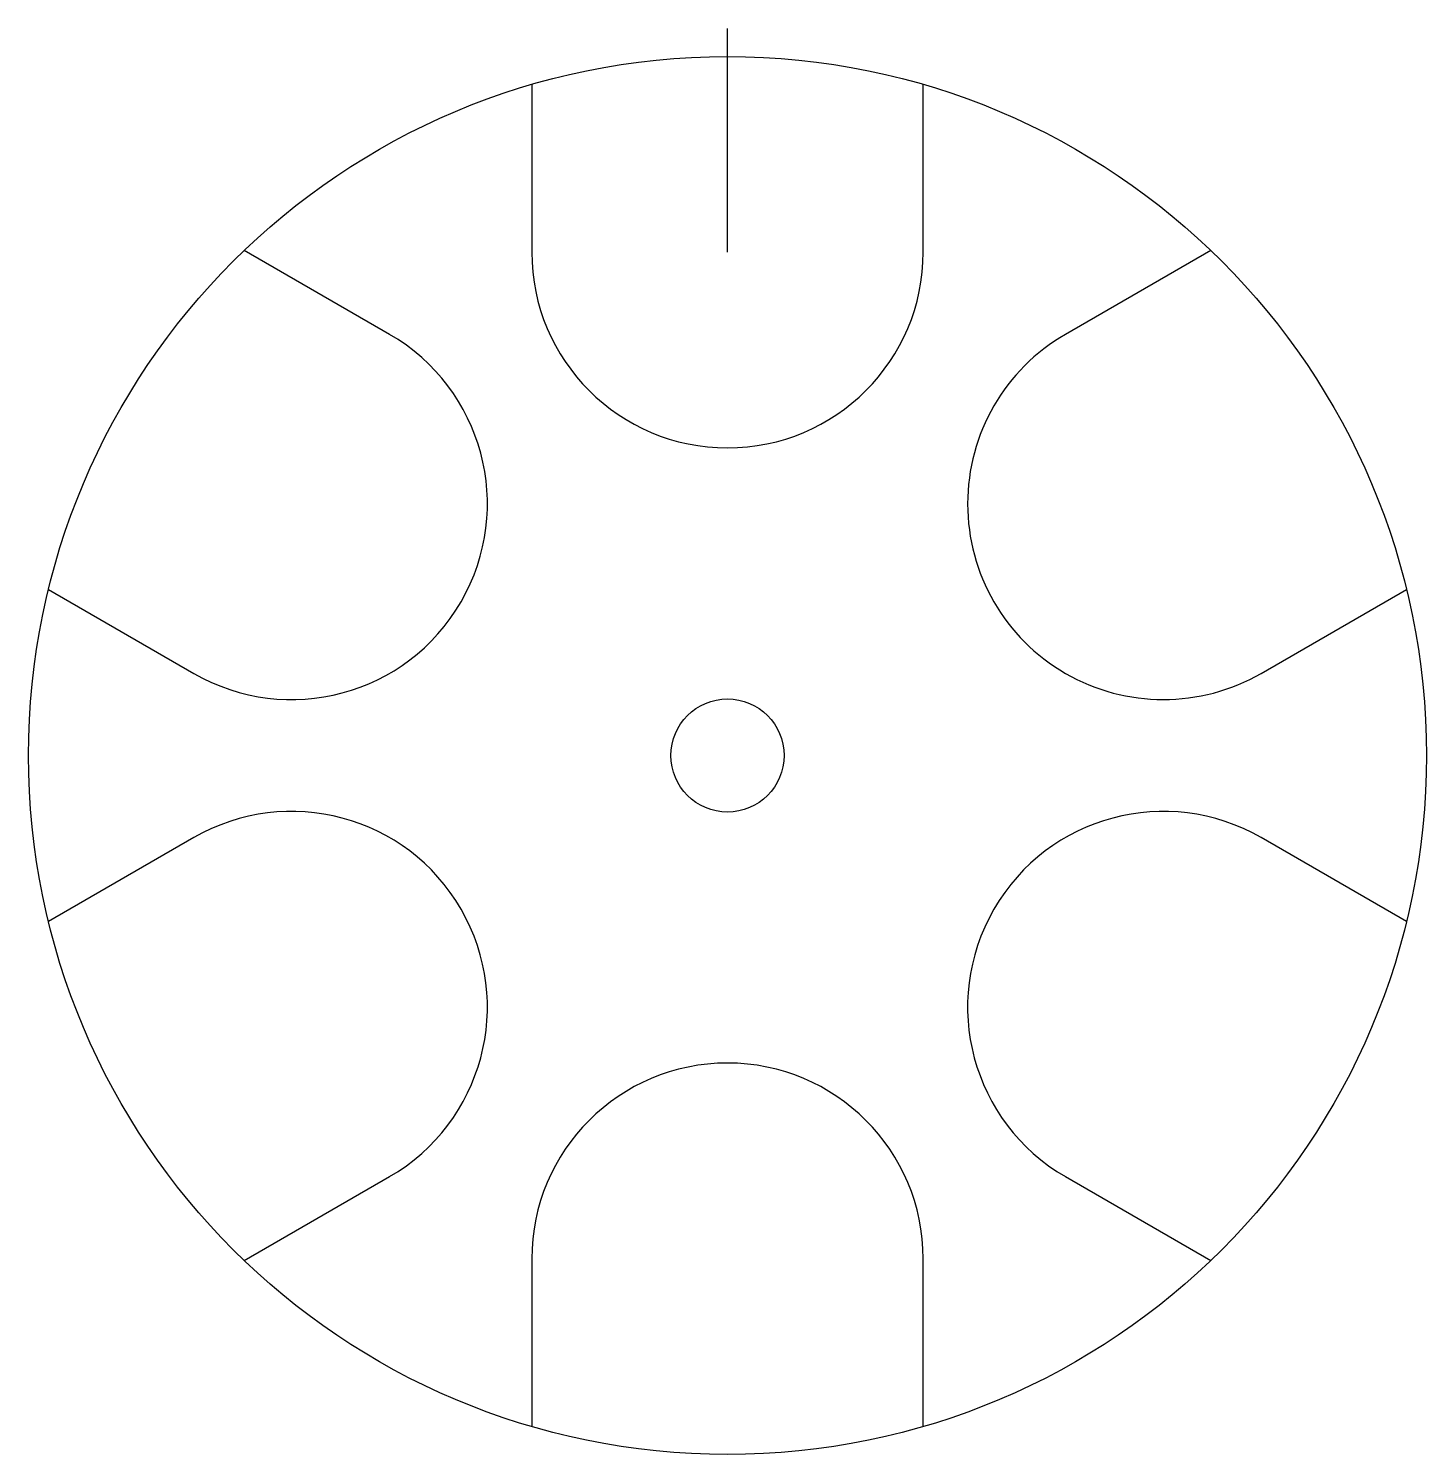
# Model space of a CAD drawing. Header units: millimetres. Extents: x -125 to 125, y -125 to 130.
import ezdxf

# ---------------------------------------------------------------- set-up
doc = ezdxf.new("R2010")
doc.units = ezdxf.units.MM
doc.layers.get('0').update_dxf_attribs({"linetype": 'CONTINUOUS'})

msp = doc.modelspace()

# ---------------------------------------------------------------- linework, layer by layer
for p, q in [((0, 90), (0, 130)), ((-35, 120), (-35, 90)), ((35, 90), (35, 120)), ((-60.44, 75.31), (-86.42, 90.31)), ((86.42, 90.31), (60.44, 75.31)), ((-121.42, 29.69), (-95.44, 14.69)), ((95.44, 14.69), (121.42, 29.69)), ((-95.44, -14.69), (-121.42, -29.69)), ((121.42, -29.69), (95.44, -14.69)), ((-86.42, -90.31), (-60.44, -75.31)), ((60.44, -75.31), (86.42, -90.31)), ((-35, -90), (-35, -120)), ((35, -120), (35, -90))]:
    msp.add_line(p, q)
for radius in [125, 10.12]:
    msp.add_circle((0, 0), radius)
for centre, start, end in [((0, 90), -180, 0), ((-77.94, 45), -120, 60), ((77.94, 45), 120, 300), ((-77.94, -45), -60, 120), ((77.94, -45), 60, 240), ((0, -90), 0, 180)]:
    msp.add_arc(centre, 35, start, end)

doc.saveas('drawing.dxf')
